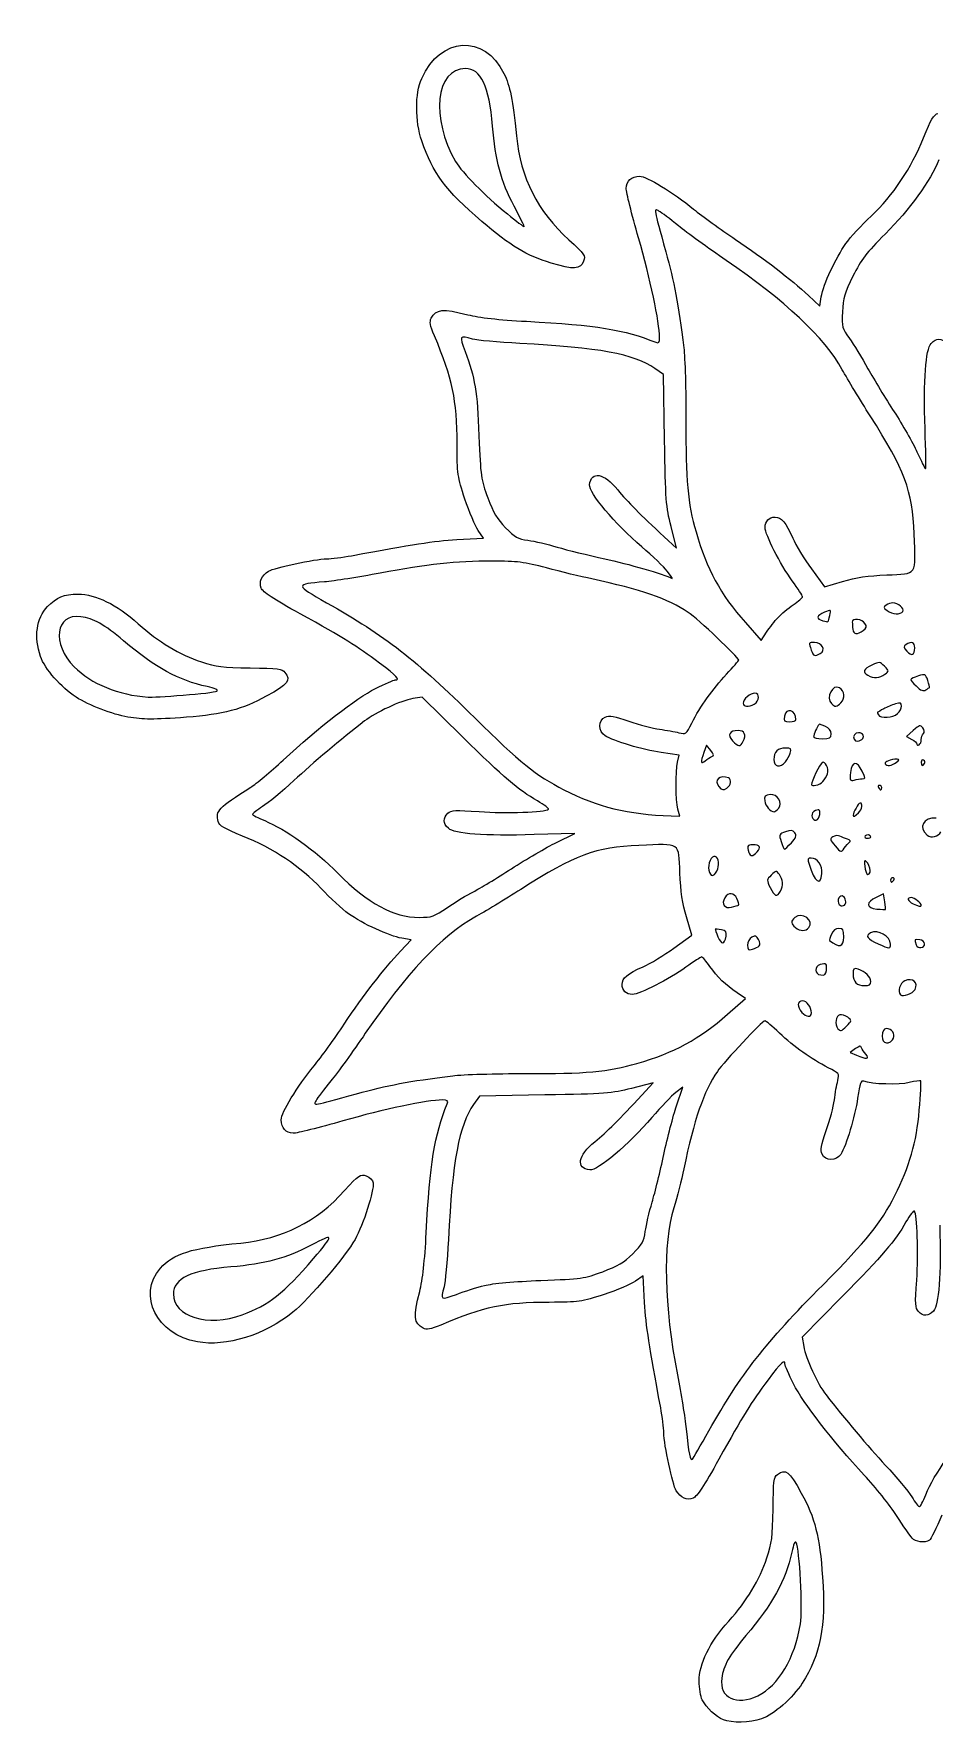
# Model space of a CAD drawing. Extents: x 30 to 465, y 389 to 823.
# Drawn here: x 30.5 to 248, y 388.9 to 797.1 of the extents above; entities that cross this region are included whole.
import ezdxf

# ---------------------------------------------------------------- set-up
doc = ezdxf.new("R2010")
doc.units = 0
doc.layers.add('Layer_1', color=7, linetype='CONTINUOUS')

msp = doc.modelspace()

# ---------------------------------------------------------------- linework, layer by layer
at = {"layer": 'Layer_1', "color": 7}
for points in [[(146.495181, 755.449992)], [(155.405649, 741.719611)], [(245.749235, 701.716707)], [(240.380604, 657.559108)], [(222.7316, 656.554856)], [(230.796914, 652.930488)], [(220.445044, 647.40425)], [(243.253466, 648.741791)], [(236.057783, 642.357535)], [(66.53439, 637.318442)], [(246.842797, 639.17443)], [(204.496394, 635.178482)], [(225.44196, 635.491722)], [(239.093299, 632.850803)], [(53.184316, 632.022988)], [(214.557981, 631.396492)], [(201.82666, 626.167557)], [(223.060355, 627.973038)], [(230.435155, 626.606154)], [(244.847685, 626.582534)], [(194.27919, 622.485346)], [(212.021481, 621.210453)], [(238.767872, 621.060725)], [(245.622056, 620.775201)], [(221.037316, 616.427827)], [(230.565558, 617.084871)], [(197.857705, 614.841758)], [(235.282493, 614.966481)], [(210.319861, 609.933926)], [(220.307471, 608.498534)], [(229.664866, 608.893342)], [(213.446117, 601.628534)], [(227.531534, 601.785327)], [(232.625517, 602.978713)], [(205.177314, 599.465798)], [(232.166088, 596.155649)], [(195.442329, 594.800303)], [(220.839279, 594.19928)], [(238.205185, 592.647298)], [(210.819509, 589.955315)], [(130.405238, 586.035889)], [(200.695109, 586.608744)], [(226.60543, 587.100875)], [(236.008933, 587.400107)], [(244.847655, 586.49827)], [(197.672985, 579.042505)], [(205.70629, 576.707958)], [(226.103809, 578.830851)], [(237.408098, 577.154297)], [(245.644757, 577.243938)], [(221.811883, 572.285615)], [(232.625517, 568.120642)], [(243.321447, 566.204431)], [(218.277774, 560.532637)], [(227.056107, 559.479776)], [(237.883584, 554.053603)], [(231.448716, 550.534015)], [(108.430778, 541.008891)], [(139.307346, 494.673816)], [(80.817933, 487.605101)], [(69.966189, 481.042557)], [(193.536512, 459.532165)], [(245.910834, 444.122568)], [(242.60525, 433.626483)], [(205.355015, 395.545404)], [(197.021846, 389.717464)]]:
    msp.add_lwpolyline(points, close=True, dxfattribs=at)
for points in [[(217.562014, 733.866385), (220.300347, 731.285396), (220.683872, 733.555459)], [(182.814387, 699.027016), (182.559939, 714.803394), (180.510569, 716.223604)], [(182.735411, 675.60933), (185.71941, 672.870199), (184.394115, 678.060738)], [(132.649029, 674.891163), (139.124418, 675.279668), (137.801745, 677.13956)], [(183.463643, 667.271386), (183.463643, 667.272034)], [(218.300038, 667.809897), (221.430813, 663.473119), (225.83252, 664.793532)], [(202.345046, 654.847), (206.137942, 650.542677), (207.479399, 652.548921)], [(210.22808, 656.069563), (210.22808, 656.070211)], [(133.952543, 627.325529), (124.288671, 636.85829), (121.99609, 636.477024)], [(242.896407, 628.783907), (241.243125, 627.3067), (242.514011, 626.626534)], [(193.963479, 623.971712), (192.936347, 625.240143), (192.322113, 623.478135)], [(185.970544, 621.152882), (186.344293, 622.822417), (181.98505, 623.451382)], [(184.443387, 608.131367), (186.478341, 608.058311), (186.037576, 609.785342)], [(156.728895, 601.735904), (161.152489, 603.91637), (151.321641, 603.616656)], [(236.008933, 587.400167), (235.705318, 589.271098), (233.917025, 588.435057)], [(185.096258, 576.196244), (189.433042, 579.32702), (188.112628, 583.728726)], [(217.690503, 581.154237), (217.690473, 581.154794)], [(119.039115, 575.458221), (121.620097, 578.196553), (119.350035, 578.580079)], [(198.058498, 560.241238), (202.362821, 564.034149), (200.356577, 565.375606)], [(228.929704, 551.899197), (227.630695, 550.989362), (229.198161, 550.320674)], [(177.29681, 540.631617), (180.035956, 543.615601), (174.845402, 542.290321)], [(153.878477, 540.710578), (138.102106, 540.45613), (136.681898, 538.40676)], [(185.720811, 538.108779), (187.21034, 542.562093), (185.510934, 541.265885)], [(178.014333, 490.545221), (177.625837, 497.020625), (175.765932, 495.697951)], [(225.579969, 491.848749), (216.047224, 482.184893), (216.42849, 479.892297)]]:
    msp.add_lwpolyline(points, dxfattribs=at)
for points in [[(124.161236, 786.341824), (128.649993, 796.480567), (139.319141, 797.123277), (144.012758, 787.537682)], [(134.726221, 788.733115), (127.545601, 788.733115), (126.272817, 776.653293), (132.359152, 766.267755)], [(141.262119, 774.829435), (140.461236, 784.477309), (138.460641, 788.733115), (134.726221, 788.733115)], [(124.184434, 771.243887), (122.546321, 776.022812), (122.536123, 782.671152), (124.161236, 786.341824)], [(144.012758, 787.537682), (145.493656, 784.513295), (146.148455, 781.242531), (147.035726, 772.437768)], [(245.385835, 772.010927), (247.164985, 776.437732), (247.877763, 777.647157), (248.851601, 777.891573)], [(146.495181, 755.449992), (143.331794, 761.458928), (141.946035, 766.590743), (141.262119, 774.829435)], [(147.035726, 772.437768), (148.058204, 762.291214), (152.134981, 754.217564), (159.699172, 747.358992)], [(232.74771, 753.075404), (237.983002, 758.000384), (242.436948, 764.673688), (245.385835, 772.010927)], [(138.682402, 751.796828), (129.875449, 759.365629), (126.877697, 763.386712), (124.184434, 771.243887)], [(132.359152, 766.267755), (134.005701, 763.458126), (139.319412, 758.070273), (144.843541, 753.609182)], [(249.098473, 766.679168), (247.039207, 761.605483), (241.953749, 754.566226), (236.176271, 748.792368)], [(176.539355, 747.815478), (174.894313, 753.51472), (173.554557, 758.887726), (173.562119, 759.75549)], [(173.562119, 759.75549), (173.577936, 761.568566), (174.822732, 762.694619), (176.811186, 762.694619)], [(176.811186, 762.694619), (178.505591, 762.694619), (184.876877, 758.811716), (189.847975, 754.749503)], [(148.921644, 750.472467), (149.028292, 750.472467), (147.936418, 752.712353), (146.495181, 755.449992)], [(181.477343, 754.263954), (180.166374, 754.96556), (180.113502, 755.282081), (183.112685, 744.474718)], [(155.405649, 741.719611), (149.537008, 743.500559), (145.517486, 745.922671), (138.682402, 751.796828)], [(144.843541, 753.609182), (146.979826, 751.883988), (148.814966, 750.472467), (148.921644, 750.472467)], [(186.200063, 750.694221), (184.193699, 752.341203), (182.068485, 753.947581), (181.477343, 754.263954)], [(189.847975, 754.749503), (191.893865, 753.077678), (196.437316, 749.79272), (199.944537, 747.44959)], [(226.607433, 746.421346), (227.677346, 747.910599), (230.440473, 750.90492), (232.74771, 753.075404)], [(159.699172, 747.358992), (163.578817, 743.841254), (163.755463, 743.58241), (163.25458, 742.149471)], [(181.611316, 723.792914), (181.611316, 727.375588), (179.356257, 738.056319), (176.539355, 747.815478)], [(197.707977, 742.365419), (193.384975, 745.299278), (188.206412, 749.047237), (186.200063, 750.694221)], [(199.944537, 747.44959), (206.962564, 742.760939), (213.351143, 737.835301), (217.562014, 733.866385)], [(236.176271, 748.792368), (231.524499, 744.143504), (230.318912, 742.571166), (228.337327, 738.568753)], [(183.112685, 744.474718), (185.163561, 737.08452), (186.12327, 731.957907), (187.461203, 721.245585)], [(220.683872, 733.555459), (221.189997, 736.551188), (224.176301, 743.037387), (226.607433, 746.421346)], [(163.25458, 742.149471), (162.56155, 740.166905), (160.833976, 740.072288), (155.405649, 741.719611)], [(225.75871, 715.944609), (221.563822, 723.592312), (211.751065, 732.834889), (197.707977, 742.365419)], [(228.337327, 738.568753), (226.346794, 734.548238), (225.966146, 733.255672), (225.799215, 729.949878)], [(126.463623, 728.392807), (127.644959, 730.639609), (129.220966, 730.789017), (135.318267, 729.232239)], [(127.229243, 724.141624), (126.1723, 726.638428), (126.011274, 727.532478), (126.463623, 728.392807)], [(135.318267, 729.232239), (138.038328, 728.537745), (142.810334, 728.003393), (149.488851, 727.645475)], [(149.488851, 727.645475), (166.337213, 726.742524), (173.162928, 725.632555), (180.681371, 722.573095)], [(225.799215, 729.949878), (225.610352, 726.209994), (225.673889, 725.963421), (227.456473, 723.520367)], [(132.704176, 697.987102), (132.677815, 708.743727), (131.631537, 713.742204), (127.229243, 724.141624)], [(136.446007, 723.356133), (133.270479, 724.290877), (133.199471, 724.174251), (134.630087, 720.37348)], [(147.867548, 722.312206), (142.606709, 722.585818), (137.467009, 723.055583), (136.446007, 723.356133)], [(180.681371, 722.573095), (181.444777, 722.26244), (181.611316, 722.480878), (181.611316, 723.792914)], [(227.456473, 723.520367), (228.475969, 722.123099), (230.502443, 718.82772), (231.959721, 716.197301)], [(247.240105, 722.30965), (248.435088, 723.6301), (249.731867, 723.664056), (250.871538, 722.404729)], [(134.630087, 720.37348), (137.045916, 713.955183), (137.583403, 710.699887), (137.995669, 699.989669)], [(180.510569, 716.223604), (175.445552, 719.733661), (166.939005, 721.320309), (147.867548, 722.312206)], [(187.461203, 721.245585), (187.771476, 718.761299), (188.002139, 710.87004), (187.97379, 703.709455)], [(245.749145, 701.716712), (245.348643, 713.544221), (245.874019, 720.800108), (247.240105, 722.30965)], [(232.4868, 704.803183), (230.078804, 708.574689), (227.051167, 713.588333), (225.75871, 715.944609)], [(231.959721, 716.197301), (233.417015, 713.566881), (236.261649, 708.87908), (238.281134, 705.779963)], [(187.97379, 703.709455), (187.916701, 689.283149), (188.425191, 683.681923), (190.420935, 676.754797)], [(243.109944, 676.27166), (242.671769, 686.832784), (240.86912, 691.674414), (232.4868, 704.803183)], [(238.281134, 705.779963), (240.300633, 702.68085), (242.783598, 698.324943), (243.798846, 696.100177)], [(137.995669, 699.989669), (138.376242, 690.102533), (138.473354, 689.415744), (140.113697, 685.011008)], [(184.394115, 678.060738), (183.1675, 682.864182), (183.049886, 684.425233), (182.814387, 699.027016)], [(245.861155, 692.036923), (245.980155, 692.026831), (245.929844, 696.382801), (245.749235, 701.716707)], [(134.600895, 684.702154), (132.811291, 690.13591), (132.72183, 690.762449), (132.704176, 697.987102)], [(243.798846, 696.100177), (244.814094, 693.875411), (245.742126, 692.046945), (245.861155, 692.036923)], [(164.704056, 688.112298), (165.117557, 691.57458), (168.169597, 691.045323), (171.514753, 686.931257)], [(177.33974, 673.143175), (170.839377, 678.702624), (164.480021, 686.236374), (164.704056, 688.112298)], [(171.514753, 686.931257), (173.885934, 684.015051), (176.986266, 680.886739), (182.735411, 675.60933)], [(137.801745, 677.13956), (137.07428, 678.162501), (135.633887, 681.56567), (134.600895, 684.702154)], [(140.113697, 685.011008), (141.460216, 681.395286), (142.395598, 679.822923), (144.428925, 677.757279)], [(144.428925, 677.757279), (146.679013, 675.471417), (147.398765, 675.068543), (149.829883, 674.734183)], [(207.118409, 677.825515), (207.118409, 679.361436), (208.051622, 680.328596), (209.53362, 680.328596)], [(213.683424, 664.90982), (210.759316, 668.928389), (207.118409, 676.091345), (207.118409, 677.825515)], [(209.53362, 680.328596), (211.048892, 680.328596), (212.105353, 679.074746), (213.779316, 675.289631)], [(107.215611, 671.016426), (122.204761, 673.829434), (126.916093, 674.5472), (132.649029, 674.891163)], [(149.829883, 674.734183), (151.372585, 674.522006), (154.551277, 673.77959), (156.893642, 673.084369)], [(190.420935, 676.754797), (193.034107, 667.684571), (196.267463, 661.744039), (202.345046, 654.847)], [(213.779316, 675.289631), (214.543791, 673.561004), (216.578113, 670.195117), (218.300038, 667.809897)], [(236.48451, 666.378814), (243.982045, 666.696558), (243.534878, 666.028849), (243.109944, 676.27166)], [(87.174036, 667.263327), (88.56362, 668.150884), (98.30103, 670.223301), (101.206716, 670.249932)], [(101.206716, 670.249932), (102.319588, 670.260477), (105.023592, 670.605048), (107.215611, 671.016426)], [(141.245474, 669.70044), (132.348036, 669.70044), (125.507017, 668.969888), (114.123796, 666.804124)], [(154.341265, 668.045336), (148.877148, 669.485458), (147.176085, 669.70044), (141.245474, 669.70044)], [(156.893642, 673.084369), (159.236007, 672.389139), (164.405774, 671.119489), (168.382004, 670.262932)], [(168.382004, 670.262932), (173.907791, 669.072544), (182.530189, 666.56855), (184.693889, 665.525857)], [(183.463643, 667.272034), (182.699048, 668.274463), (179.943302, 670.916466), (177.33974, 673.143175)], [(85.381781, 663.179883), (84.808805, 664.686899), (85.458754, 666.167777), (87.174036, 667.263327)], [(114.123796, 666.804124), (109.009086, 665.831008), (102.96297, 664.878232), (100.687968, 664.686854)], [(165.235683, 665.408635), (162.697662, 665.948502), (157.795162, 667.135019), (154.341265, 668.045336)], [(188.519487, 657.318186), (183.71892, 660.568714), (176.97887, 662.910673), (165.235683, 665.408635)], [(184.693889, 665.525857), (184.781858, 665.483529), (184.228224, 666.268972), (183.463643, 667.271386)], [(225.83252, 664.793532), (229.008877, 665.746368), (231.974167, 666.187676), (236.48451, 666.378814)], [(33.783667, 658.720936), (35.926369, 660.98559), (37.753842, 661.729021), (41.178019, 661.729021)], [(41.178019, 661.729021), (45.40683, 661.729021), (50.458064, 659.24003), (55.670023, 654.588108)], [(94.81416, 656.955433), (88.389986, 660.508597), (85.730028, 662.263917), (85.381781, 663.179883)], [(100.687968, 664.686854), (93.488293, 664.081176), (93.495629, 664.006266), (101.180235, 659.653908)], [(216.152169, 661.117483), (216.152169, 661.337226), (215.04124, 663.043787), (213.683424, 664.90982)], [(32.079186, 646.65999), (30.457838, 651.418394), (31.08706, 655.870864), (33.783667, 658.720936)], [(101.180235, 659.653908), (115.518668, 651.533011), (122.590094, 646.031491), (136.973899, 631.806709)], [(200.741639, 645.809308), (200.741639, 646.428649), (190.860812, 655.73284), (188.519487, 657.318186)], [(210.22808, 656.070211), (211.002045, 656.903133), (212.651591, 658.289615), (213.893737, 659.151278)], [(213.893737, 659.151278), (215.135882, 660.012941), (216.152169, 660.897741), (216.152169, 661.117483)], [(221.426038, 657.346068), (219.474775, 656.54987), (219.320528, 655.742857), (221.036246, 655.306625)], [(222.7316, 656.554856), (223.081956, 658.014982), (223.075268, 658.019019), (221.426038, 657.346068)], [(236.345295, 659.054451), (235.655369, 658.592808), (235.686881, 658.415288), (236.57971, 657.734097)], [(237.97077, 659.595945), (237.515167, 659.591426), (236.783696, 659.347793), (236.345295, 659.054451)], [(236.57971, 657.734097), (237.808645, 656.796471), (239.851161, 656.702446), (240.380604, 657.559108)], [(240.380604, 657.559108), (240.81197, 658.257078), (239.213488, 659.608161), (237.97077, 659.595945)], [(41.789572, 656.278476), (35.652655, 657.101622), (34.700281, 649.701485), (40.231309, 644.170457)], [(52.165438, 650.441452), (47.47036, 654.423889), (44.920031, 655.858603), (41.789572, 656.278476)], [(55.670023, 654.588108), (60.656229, 650.137672), (65.604325, 647.146729), (70.932798, 645.362351)], [(113.980063, 645.067142), (108.268773, 649.331879), (105.561832, 651.010949), (94.81416, 656.955433)], [(207.479399, 652.548921), (208.217212, 653.652349), (209.454116, 655.236641), (210.22808, 656.069563)], [(221.036246, 655.306625), (222.508137, 654.932379), (222.306711, 654.784081), (222.7316, 656.554856)], [(231.239096, 654.657535), (230.575771, 655.739302), (228.079715, 655.980058), (228.161765, 654.954356)], [(228.161765, 654.954356), (228.190987, 654.589012), (228.250789, 653.811854), (228.294623, 653.227309)], [(228.294623, 653.227309), (228.388467, 651.97593), (229.356762, 651.861073), (230.796914, 652.930488)], [(230.796899, 652.930488), (231.622817, 653.543788), (231.710952, 653.888029), (231.239096, 654.657535)], [(72.310874, 639.370598), (65.402101, 640.882662), (59.814871, 643.953094), (52.165438, 650.441452)], [(219.056168, 650.038917), (217.563355, 650.038917), (217.567241, 650.047955), (218.264609, 648.213628)], [(220.445044, 647.40425), (221.86706, 648.165275), (220.879363, 650.038917), (219.056168, 650.038917)], [(241.14901, 649.531828), (240.484239, 649.111353), (240.513447, 648.885856), (241.352876, 647.958306)], [(243.253466, 648.741791), (243.253466, 650.088038), (242.484653, 650.376665), (241.14901, 649.531828)], [(40.678341, 636.825542), (37.080395, 639.134331), (33.087459, 643.70086), (32.079186, 646.65999)], [(70.932798, 645.362351), (74.544512, 644.152863), (76.032942, 643.966772), (82.728992, 643.887479)], [(117.777658, 641.004509), (119.050472, 641.004509), (118.194835, 641.919872), (113.980063, 645.067142)], [(197.772703, 642.355863), (199.40562, 644.082638), (200.741639, 645.636683), (200.741639, 645.809308)], [(218.264609, 648.213628), (218.847481, 646.680581), (218.992375, 646.62679), (220.445044, 647.40425)], [(235.938256, 644.305303), (234.813529, 645.430016), (234.719775, 645.438285), (232.904458, 644.572615)], [(241.352876, 647.958306), (242.523818, 646.664418), (243.253466, 646.965216), (243.253466, 648.741791)], [(40.231309, 644.170457), (44.384066, 640.0177), (50.840821, 637.361357), (58.061313, 636.835108)], [(82.728992, 643.887479), (89.460049, 643.807794), (90.477873, 643.679229), (91.098509, 642.830461)], [(91.098509, 642.830461), (92.596473, 640.781874), (92.02535, 640.04849), (86.59142, 637.042785)], [(112.980647, 638.902493), (115.290475, 640.058597), (117.449129, 641.004509), (117.777658, 641.004509)], [(189.401334, 630.549591), (191.473555, 634.6469), (194.443018, 638.834769), (197.772703, 642.355863)], [(232.904458, 644.572615), (230.824088, 643.58055), (230.571086, 642.920177), (231.961198, 642.110513)], [(231.961198, 642.110513), (233.275481, 641.345014), (234.843776, 641.439581), (236.057783, 642.357535)], [(236.057859, 642.357535), (237.086603, 643.135401), (237.085187, 643.158433), (235.938256, 644.305303)], [(244.145647, 641.948251), (241.833198, 641.168683), (241.84317, 641.210785), (243.573861, 639.537816)], [(246.40649, 640.878173), (245.86233, 642.439178), (245.753995, 642.490453), (244.145647, 641.948251)], [(53.184316, 632.022973), (49.497677, 632.638487), (43.783916, 634.83269), (40.678341, 636.825542)], [(58.061313, 636.835108), (58.645843, 636.792479), (62.458727, 637.010007), (66.53439, 637.318442)], [(66.53439, 637.318442), (70.610053, 637.626877), (74.27238, 638.062612), (74.672881, 638.286753)], [(86.59142, 637.042785), (80.887751, 633.887863), (76.173693, 632.647525), (67.360775, 631.982919)], [(74.672881, 638.286753), (75.136378, 638.546142), (74.277772, 638.940121), (72.310874, 639.370598)], [(90.691409, 621.61341), (99.281301, 629.544315), (108.372363, 636.595978), (112.980647, 638.902493)], [(204.636151, 637.816764), (203.535194, 637.816764), (201.804457, 636.304866), (201.804457, 635.343123)], [(204.496364, 635.178482), (205.76951, 635.859853), (205.873175, 637.816764), (204.636151, 637.816764)], [(225.067382, 639.07926), (223.405921, 640.120673), (221.711426, 636.72126), (223.166626, 635.266059)], [(225.44196, 635.491722), (226.493149, 636.542911), (226.309618, 638.300626), (225.067382, 639.07926)], [(243.573861, 639.537816), (244.729303, 638.420906), (245.31222, 638.181943), (245.910457, 638.579944)], [(245.910457, 638.579944), (246.348858, 638.871598), (246.768415, 639.139122), (246.842797, 639.17443)], [(246.842797, 639.17443), (246.917209, 639.209828), (246.720785, 639.976427), (246.40649, 640.878173)], [(121.99609, 636.477024), (119.213999, 636.014341), (112.973145, 633.122047), (110.340074, 631.075073)], [(201.804457, 635.343123), (201.804457, 634.491522), (203.068353, 634.414218), (204.496394, 635.178482)], [(214.557981, 631.396492), (214.557981, 633.711005), (212.189255, 634.425395), (211.770934, 632.237051)], [(223.166626, 635.266059), (224.011479, 634.421207), (224.411077, 634.460839), (225.44196, 635.491722)], [(234.299345, 633.202349), (234.197066, 633.148724), (234.270875, 632.849809), (234.463549, 632.538105)], [(235.777562, 634.02887), (235.066863, 633.627901), (234.40167, 633.255975), (234.299345, 633.202349)], [(234.463549, 632.538105), (235.003492, 631.664467), (238.006516, 631.867294), (239.093299, 632.850803)], [(238.567396, 635.187414), (237.743662, 634.951177), (236.488231, 634.429823), (235.777562, 634.02887)], [(240.065074, 634.673607), (240.065074, 635.455585), (239.808908, 635.543479), (238.567396, 635.187414)], [(239.093299, 632.850803), (239.627773, 633.334514), (240.065074, 634.154768), (240.065074, 634.673607)], [(67.360775, 631.982919), (59.213471, 631.36852), (57.067787, 631.374575), (53.184316, 632.022988)], [(110.340074, 631.075073), (104.63264, 626.638073), (97.861093, 620.924026), (93.283448, 616.68211)], [(136.973899, 631.806709), (147.8976, 621.003786), (151.688055, 617.949908), (158.49134, 614.47066)], [(168.459188, 627.521653), (166.785526, 628.577466), (166.812835, 631.257232), (168.505131, 632.028275)], [(168.505131, 632.028275), (169.501294, 632.482161), (170.630495, 632.282693), (174.217672, 631.019233)], [(174.217672, 631.019233), (176.676686, 630.153126), (180.003826, 629.277304), (181.611316, 629.072956)], [(181.611316, 629.072956), (183.21879, 628.868623), (185.316197, 628.498489), (186.272231, 628.250473)], [(186.272231, 628.250473), (187.971712, 627.809556), (188.041469, 627.860802), (189.401334, 630.549591)], [(200.5989, 628.782958), (198.500755, 628.782958), (197.914509, 627.704068), (199.243795, 626.289117)], [(201.82666, 626.167497), (202.626789, 627.662539), (202.100826, 628.782958), (200.5989, 628.782958)], [(211.770934, 632.237051), (211.547907, 631.070343), (211.702095, 630.908548), (213.037481, 630.908548)], [(213.037481, 630.908548), (213.873748, 630.908548), (214.557981, 631.128125), (214.557981, 631.396492)], [(220.140977, 630.264203), (219.728455, 629.760322), (218.80916, 627.7116), (218.80916, 627.296171)], [(221.663179, 629.780356), (220.894742, 630.130486), (220.209741, 630.348211), (220.140977, 630.264203)], [(223.060355, 627.973038), (223.060355, 628.721485), (222.556384, 629.373378), (221.663179, 629.780356)], [(245.194305, 629.389179), (244.611779, 630.177122), (244.39044, 630.118827), (242.896407, 628.783907)], [(245.343281, 628.012428), (245.650496, 628.325352), (245.593858, 628.84874), (245.194305, 629.389179)], [(152.144426, 611.762951), (147.400633, 614.477076), (144.215178, 617.202123), (133.952543, 627.325529)], [(181.98505, 623.451382), (177.510136, 624.097038), (170.583874, 626.181325), (168.459188, 627.521653)], [(199.243795, 626.289117), (200.662226, 624.779253), (201.073332, 624.759897), (201.82666, 626.167557)], [(218.80916, 627.296171), (218.80916, 627.024535), (219.765677, 626.802292), (220.93475, 626.802292)], [(220.93475, 626.802292), (222.771412, 626.802292), (223.060355, 626.961435), (223.060355, 627.973038)], [(229.702825, 628.251557), (228.790881, 628.251557), (228.201321, 627.367224), (228.640023, 626.657369)], [(228.640023, 626.657369), (229.039892, 626.010372), (229.474994, 625.997945), (230.435155, 626.606154)], [(230.435155, 626.606108), (231.280776, 627.141697), (230.786822, 628.251557), (229.702825, 628.251557)], [(242.514011, 626.626534), (243.212991, 626.252453), (243.784898, 625.73354), (243.784898, 625.473412)], [(243.784898, 625.473412), (243.784898, 625.213285), (244.024027, 625.148242), (244.316299, 625.328956)], [(244.316299, 625.328956), (244.608556, 625.509579), (244.847685, 626.073698), (244.847685, 626.582534)], [(244.847655, 626.582459), (244.847655, 627.091296), (245.070696, 627.734782), (245.343281, 628.012428)], [(82.892308, 615.073129), (84.140976, 615.862714), (87.650562, 618.805832), (90.691409, 621.61341)], [(186.037576, 609.785342), (185.499637, 611.893097), (185.458529, 618.865738), (185.970544, 621.152882)], [(192.322113, 623.478135), (191.470768, 621.035961), (191.552637, 620.511956), (192.637823, 621.45731)], [(192.637823, 621.45731), (193.149296, 621.902881), (193.887907, 622.365488), (194.27919, 622.485346)], [(194.27919, 622.485346), (194.824464, 622.652368), (194.750745, 622.99947), (193.963479, 623.971712)], [(212.043081, 624.531688), (210.120318, 624.531688), (209.243999, 623.666591), (209.243999, 621.768426)], [(209.243999, 621.768426), (209.243999, 620.015772), (210.713238, 619.720623), (212.021481, 621.210453)], [(212.021481, 621.210453), (212.470606, 621.721926), (213.002038, 622.678442), (213.202439, 623.336043)], [(213.202439, 623.336043), (213.521403, 624.382698), (213.376932, 624.531688), (212.043081, 624.531688)], [(220.864119, 621.033897), (220.399086, 620.74649), (218.277774, 616.387654), (218.277774, 615.719523)], [(222.180571, 618.326218), (222.599691, 619.504179), (221.626786, 621.505256), (220.864119, 621.033897)], [(230.565558, 618.934713), (229.348854, 621.533304), (228.010665, 621.400235), (227.748836, 618.654627)], [(239.002287, 621.850551), (237.514942, 621.868627), (235.824514, 621.224658), (236.116937, 620.751506)], [(236.116937, 620.751506), (236.547263, 620.055208), (237.600968, 620.178124), (238.767872, 621.060725)], [(238.767872, 621.060725), (239.55083, 621.652921), (239.607317, 621.843245), (239.002287, 621.850551)], [(245.387732, 621.603664), (245.090685, 621.78724), (244.847655, 621.564651), (244.847655, 621.108987)], [(244.847655, 621.108987), (244.847655, 620.175563), (245.166529, 620.038126), (245.622056, 620.775201)], [(245.622056, 620.775201), (245.790222, 621.047273), (245.684719, 621.420089), (245.387732, 621.603664)], [(93.283448, 616.68211), (90.443167, 614.050139), (87.036011, 611.212314), (85.711967, 610.375836)], [(198.27333, 617.313772), (196.13801, 618.133183), (194.660591, 616.796726), (195.964677, 615.225404)], [(197.857705, 614.841758), (198.87937, 615.541325), (199.122581, 616.987894), (198.27333, 617.313772)], [(218.277774, 615.719523), (218.277774, 615.091672), (220.345612, 615.622516), (221.037316, 616.427827)], [(221.037316, 616.427827), (221.476605, 616.9393), (221.99106, 617.793567), (222.180571, 618.326218)], [(227.748836, 618.654627), (227.562549, 616.70121), (227.645201, 616.524744), (228.622956, 616.787477)], [(228.622956, 616.787477), (229.216885, 616.947057), (230.09105, 617.080879), (230.565558, 617.084871)], [(230.565558, 617.084871), (231.36162, 617.090896), (231.36162, 617.2346), (230.565558, 618.934713)], [(75.013928, 606.747808), (74.347033, 609.404905), (74.970697, 610.063907), (82.892308, 615.073129)], [(158.49134, 614.47066), (166.655078, 610.295685), (173.976705, 608.507241), (184.443387, 608.131367)], [(195.964677, 615.225404), (196.698272, 614.341462), (197.029151, 614.2744), (197.857705, 614.841758)], [(208.309565, 613.274291), (207.098013, 613.134806), (206.881584, 612.882888), (207.024143, 611.778074)], [(210.319861, 609.933926), (211.451804, 611.297843), (210.135818, 613.484529), (208.309565, 613.274291)], [(234.719745, 615.497883), (234.410226, 615.497883), (234.304768, 615.258754), (234.485406, 614.966481)], [(234.485406, 614.966481), (234.66603, 614.674209), (234.919273, 614.43508), (235.048169, 614.43508)], [(235.282493, 614.966481), (235.282493, 615.258754), (235.02925, 615.497883), (234.719745, 615.497883)], [(235.048169, 614.43508), (235.177111, 614.43508), (235.282493, 614.674209), (235.282493, 614.966481)], [(83.303685, 608.518101), (83.303158, 608.332853), (84.61836, 607.64731), (86.226362, 606.994665)], [(85.711967, 610.375836), (84.387938, 609.539344), (83.304212, 608.703364), (83.303685, 608.518101)], [(130.595849, 605.136297), (129.275404, 606.331294), (129.241437, 607.628074), (130.5008, 608.767729)], [(130.5008, 608.767729), (131.350547, 609.536768), (132.264766, 609.586176), (138.073214, 609.177013)], [(138.073214, 609.177013), (144.501726, 608.724181), (154.077026, 609.040238), (154.763563, 609.727846)], [(154.763563, 609.727846), (154.951086, 609.915684), (153.772477, 610.831469), (152.144426, 611.762951)], [(207.024143, 611.778074), (207.181539, 610.558433), (208.402144, 609.121083), (209.280497, 609.121083)], [(209.280497, 609.121083), (209.481124, 609.121083), (209.948838, 609.486864), (210.319861, 609.933926)], [(218.864578, 609.166649), (217.974566, 608.603088), (218.510185, 606.808528), (219.473691, 607.125835)], [(220.307471, 608.498534), (220.488502, 609.728855), (220.063372, 609.925701), (218.864578, 609.166649)], [(219.473691, 607.125835), (219.838884, 607.24604), (220.214079, 607.863814), (220.307471, 608.498534)], [(230.053814, 611.246688), (229.667532, 611.246688), (228.374322, 608.976958), (228.374322, 608.298991)], [(228.374322, 608.298991), (228.374322, 607.847877), (228.8286, 608.05709), (229.664866, 608.893342)], [(229.664866, 608.893342), (230.554411, 609.782887), (230.796342, 611.246688), (230.053814, 611.246688)], [(80.894575, 603.282026), (76.467773, 605.061191), (75.258345, 605.773969), (75.013928, 606.747808)], [(86.226362, 606.994665), (91.241323, 604.959243), (98.437277, 599.788498), (103.898864, 594.295865)], [(151.321641, 603.616656), (139.288592, 603.249821), (132.09779, 603.777065), (130.595849, 605.136297)], [(212.035625, 604.305363), (210.490603, 603.766761), (210.448185, 603.670116), (210.986696, 601.915473)], [(214.26601, 604.018438), (213.761753, 604.708049), (213.344666, 604.761704), (212.035625, 604.305363)], [(248.451717, 607.589919), (245.346791, 607.876829), (243.996672, 605.318095), (246.275108, 603.464834)], [(246.275108, 603.464834), (247.213775, 602.701338), (248.989099, 603.134421), (249.584278, 604.272103)], [(99.830101, 590.643917), (94.905112, 595.879208), (88.231807, 600.333155), (80.894575, 603.282026)], [(145.835245, 595.373113), (149.393772, 597.673392), (154.29591, 600.536644), (156.728895, 601.735904)], [(176.634479, 601.006135), (166.072718, 600.567975), (161.231089, 598.765327), (148.102309, 590.383006)], [(186.527327, 594.380717), (186.209598, 601.878252), (186.877291, 601.431084), (176.634479, 601.006135)], [(204.10716, 601.149673), (202.825941, 601.149673), (202.636611, 600.774794), (203.189778, 599.333241)], [(205.177314, 599.465753), (206.201946, 600.597951), (205.851303, 601.149673), (204.10716, 601.149673)], [(210.986696, 601.915473), (211.295372, 600.909745), (211.650985, 600.08687), (211.776944, 600.08687)], [(211.776944, 600.08687), (211.902873, 600.08687), (212.654047, 600.780623), (213.446117, 601.628534)], [(213.446117, 601.628534), (214.614332, 602.879114), (214.769137, 603.330349), (214.26601, 604.018438)], [(223.500097, 603.0947), (222.689513, 602.588484), (222.739041, 602.381259), (224.028681, 600.883114)], [(225.188747, 603.236897), (224.751898, 603.465888), (223.992002, 603.401899), (223.500097, 603.0947)], [(224.028681, 600.883114), (225.434699, 599.249761), (225.460759, 599.243088), (226.217943, 600.322731)], [(227.030937, 602.487922), (226.454587, 602.670865), (225.625611, 603.007905), (225.188747, 603.236897)], [(226.217943, 600.322731), (226.639398, 600.923679), (227.23051, 601.581853), (227.531534, 601.785327)], [(227.531534, 601.785327), (227.851808, 602.001831), (227.644207, 602.293275), (227.030937, 602.487922)], [(231.302376, 603.284436), (231.118801, 602.987404), (231.34139, 602.744374), (231.797053, 602.744374)], [(232.625517, 602.978713), (232.625517, 603.539593), (231.605705, 603.775227), (231.302376, 603.284436)], [(231.797053, 602.744374), (232.252702, 602.744374), (232.625517, 602.849816), (232.625517, 602.978713)], [(195.065085, 598.3505), (194.149887, 598.651689), (193.158996, 596.478093), (193.532701, 594.989106)], [(195.442329, 594.800303), (196.143658, 596.110746), (195.936117, 598.063846), (195.065085, 598.3505)], [(203.189778, 599.333241), (203.60941, 598.23971), (204.097203, 598.272231), (205.177314, 599.465798)], [(218.232509, 597.961281), (217.448949, 597.961281), (217.365122, 597.713746), (217.737606, 596.499935)], [(217.737606, 596.499935), (219.078431, 592.130689), (220.530784, 591.053411), (220.839279, 594.19928)], [(220.839279, 594.19928), (221.029242, 596.136308), (219.764667, 597.961281), (218.232509, 597.961281)], [(231.226548, 597.270857), (231.063549, 597.107857), (231.096703, 596.216369), (231.300207, 595.289769)], [(232.166073, 596.155649), (231.812343, 596.932009), (231.389547, 597.433856), (231.226548, 597.270857)], [(232.239747, 594.174561), (232.644813, 594.579642), (232.623559, 595.151624), (232.166088, 596.155649)], [(103.898864, 594.295865), (111.189265, 586.964026), (117.293314, 583.649961), (123.550964, 583.626161)], [(136.654287, 589.824506), (138.145277, 590.575951), (142.276719, 593.072835), (145.835245, 595.373113)], [(188.112628, 583.728726), (187.159788, 586.905083), (186.71848, 589.870374), (186.527327, 594.380717)], [(193.532701, 594.989106), (193.925896, 593.422513), (194.665803, 593.349366), (195.442329, 594.800303)], [(208.600858, 593.834463), (207.476131, 592.709736), (207.467876, 592.615982), (208.333546, 590.800665)], [(210.548611, 593.954065), (209.77076, 594.98281), (209.747714, 594.981394), (208.600858, 593.834463)], [(210.819509, 589.955376), (211.574539, 591.366184), (211.482939, 592.718397), (210.548611, 593.954065)], [(231.300207, 595.289769), (231.563407, 594.091472), (231.834666, 593.769495), (232.239747, 594.174561)], [(237.970846, 593.1787), (237.661341, 593.1787), (237.408098, 592.939571), (237.408098, 592.647298)], [(237.408098, 592.647298), (237.408098, 592.355041), (237.513541, 592.115912), (237.642422, 592.115912)], [(237.642422, 592.115912), (237.771363, 592.115912), (238.024561, 592.355041), (238.205185, 592.647298)], [(238.205185, 592.647298), (238.385823, 592.939571), (238.28035, 593.1787), (237.970846, 593.1787)], [(106.484154, 584.50364), (104.994896, 585.573552), (102.000579, 588.336679), (99.830101, 590.643917)], [(130.405208, 586.035889), (132.351214, 587.368173), (135.163296, 589.073046), (136.654287, 589.824506)], [(148.102309, 590.383006), (144.330803, 587.975011), (139.317167, 584.947358), (136.960884, 583.654902)], [(197.392793, 588.335504), (196.466735, 586.864804), (197.319887, 585.662621), (199.002919, 586.066527)], [(200.290721, 588.166013), (199.60947, 589.661175), (198.276614, 589.739128), (197.392793, 588.335504)], [(200.695109, 586.608744), (200.815615, 586.71253), (200.633651, 587.413302), (200.290721, 588.166013)], [(208.333546, 590.800665), (209.341593, 588.686764), (210.017572, 588.456899), (210.819509, 589.955315)], [(226.262229, 588.391675), (225.59312, 589.451088), (224.373629, 588.300392), (224.849959, 587.05915)], [(226.60543, 587.100845), (226.692044, 587.374846), (226.537495, 587.955715), (226.262229, 588.391675)], [(233.917025, 588.435057), (231.426573, 587.270759), (231.512765, 585.851394), (234.086848, 585.638355)], [(242.41842, 588.396119), (241.265811, 588.396119), (241.510739, 587.567369), (242.854923, 586.919092)], [(244.847655, 586.49827), (244.847655, 587.039839), (243.111631, 588.396119), (242.41842, 588.396119)], [(119.350035, 578.580079), (116.354317, 579.086204), (109.868113, 582.072507), (106.484154, 584.50364)], [(123.550964, 583.626161), (126.625026, 583.61411), (127.125262, 583.79032), (130.405238, 586.035889)], [(199.002919, 586.066527), (199.81308, 586.260964), (200.574573, 586.504958), (200.695109, 586.608744)], [(217.690473, 581.154794), (219.090843, 582.842134), (216.024493, 585.051039), (214.285381, 583.607708)], [(224.849959, 587.05915), (225.192166, 586.167361), (226.318912, 586.194113), (226.60543, 587.100875)], [(234.086848, 585.638355), (235.182865, 585.547674), (236.132015, 585.48599), (236.196064, 585.501279)], [(236.196064, 585.501279), (236.260083, 585.516644), (236.175879, 586.371106), (236.008933, 587.400107)], [(242.854923, 586.919092), (244.160816, 586.289283), (244.847655, 586.144239), (244.847655, 586.49827)], [(136.960884, 583.654902), (129.313183, 579.460028), (120.070616, 569.647257), (110.540084, 555.604183)], [(195.074017, 580.776677), (195.025664, 580.729378), (195.320105, 579.896712), (195.728365, 578.926217)], [(196.540786, 580.59765), (195.782427, 580.743311), (195.122385, 580.82393), (195.074017, 580.776677)], [(197.672985, 579.04252), (197.874516, 580.096767), (197.666959, 580.381146), (196.540786, 580.59765)], [(214.285381, 583.607708), (213.246379, 582.745413), (213.287396, 582.028447), (214.425168, 581.164781)], [(214.425168, 581.164781), (215.635816, 580.245757), (216.932792, 580.241796), (217.690503, 581.154237)], [(224.933078, 580.956441), (224.184631, 580.956441), (223.532724, 580.452485), (223.125745, 579.55928)], [(226.103809, 578.830851), (226.103809, 580.667498), (225.944666, 580.956441), (224.933078, 580.956441)], [(232.572133, 579.865094), (231.216862, 579.139769), (231.713919, 578.427473), (234.413329, 577.226601)], [(237.408098, 577.154312), (237.408098, 579.060506), (234.311787, 580.796138), (232.572133, 579.865094)], [(177.616513, 571.675508), (179.345141, 572.439998), (182.711023, 574.474319), (185.096258, 576.196244)], [(195.728365, 578.926217), (196.541584, 576.99312), (197.289761, 577.037858), (197.672985, 579.042505)], [(203.907708, 578.818921), (203.295206, 578.49113), (202.867229, 577.708594), (202.867229, 576.916463)], [(202.867229, 576.916463), (202.867229, 575.768252), (203.042625, 575.623856), (204.062874, 575.932095)], [(205.551138, 578.249169), (205.060709, 579.165542), (204.754036, 579.271858), (203.907708, 578.818921)], [(204.062874, 575.932095), (204.720475, 576.13078), (205.460021, 576.479915), (205.70629, 576.707958)], [(205.70629, 576.707958), (205.952574, 576.936), (205.882755, 577.629542), (205.551138, 578.249169)], [(223.125745, 579.55928), (222.77563, 578.790843), (222.55789, 578.108719), (222.641898, 578.04345)], [(222.641898, 578.04345), (225.022629, 576.19403), (226.103809, 576.439938), (226.103809, 578.830851)], [(234.413329, 577.226601), (237.220696, 575.977722), (237.408098, 575.973203), (237.408098, 577.154297)], [(244.449111, 578.203558), (243.152889, 578.387661), (243.085481, 578.292732), (243.586033, 576.98833)], [(243.586033, 576.98833), (243.990315, 575.934777), (245.644757, 576.140194), (245.644757, 577.243938)], [(245.644757, 577.243938), (245.644757, 577.678332), (245.106713, 578.110165), (244.449111, 578.203558)], [(105.455907, 557.840744), (110.144554, 564.858771), (115.07019, 571.247335), (119.039115, 575.458221)], [(172.577555, 567.429826), (172.577555, 568.945099), (173.831405, 570.001544), (177.616513, 571.675508)], [(187.996325, 571.579615), (183.977752, 568.655523), (176.814801, 565.014615), (175.08063, 565.014615)], [(191.788663, 574.048376), (191.56892, 574.048376), (189.86236, 572.937431), (187.996325, 571.579615)], [(193.754883, 571.789943), (192.893205, 573.032074), (192.008421, 574.048376), (191.788663, 574.048376)], [(200.356577, 565.375606), (197.536843, 567.261028), (195.572731, 569.169375), (193.754883, 571.789943)], [(220.443402, 572.20123), (218.93658, 571.722972), (219.003552, 569.918998), (220.536192, 569.701334)], [(221.811883, 572.285584), (221.66577, 572.431698), (221.049969, 572.393739), (220.443402, 572.20123)], [(221.904673, 570.77575), (221.999722, 571.460073), (221.957997, 572.139516), (221.811883, 572.285615)], [(175.08063, 565.014615), (173.544706, 565.014615), (172.577555, 565.947829), (172.577555, 567.429826)], [(220.536192, 569.701334), (221.448286, 569.57179), (221.772824, 569.82666), (221.904673, 570.77575)], [(229.569967, 571.098646), (228.523313, 571.417595), (228.374322, 571.273138), (228.374322, 569.939288)], [(228.374322, 569.939288), (228.374322, 568.01651), (229.23942, 567.140205), (231.1376, 567.140205)], [(232.625517, 568.120642), (232.625517, 569.262722), (231.274871, 570.579099), (229.569967, 571.098646)], [(231.1376, 567.140205), (232.22958, 567.140205), (232.625517, 567.401101), (232.625517, 568.120642)], [(240.881803, 568.308631), (239.640607, 567.743097), (239.003612, 565.72182), (239.811876, 564.913556)], [(243.321447, 566.204431), (244.196968, 567.84036), (242.69578, 569.135136), (240.881803, 568.308631)], [(216.133476, 563.420427), (214.845583, 563.420427), (214.760913, 562.007163), (215.968835, 560.672424)], [(218.277774, 560.532667), (218.277774, 561.987008), (217.21339, 563.420427), (216.133476, 563.420427)], [(239.811876, 564.913556), (240.40359, 564.321842), (242.782122, 565.1967), (243.321447, 566.204431)], [(176.150708, 548.317127), (185.220922, 550.930299), (191.16146, 554.163655), (198.058498, 560.241238)], [(215.968835, 560.672424), (217.046565, 559.481538), (218.277774, 559.40702), (218.277774, 560.532637)], [(225.196218, 560.109118), (224.157893, 559.911519), (223.844713, 557.753739), (224.704072, 556.718261)], [(227.056107, 559.479776), (226.477227, 559.910419), (225.640268, 560.193608), (225.196218, 560.109118)], [(226.73761, 557.308379), (228.088542, 558.676453), (228.093197, 558.708282), (227.056107, 559.479776)], [(98.156001, 547.744181), (99.827826, 549.790071), (103.112774, 554.333523), (105.455907, 557.840744)], [(110.540084, 555.604183), (107.606216, 551.281182), (103.858254, 546.102618), (102.211284, 544.096269)], [(207.096657, 558.637876), (206.477302, 558.637876), (197.173126, 548.757049), (195.587779, 546.415723)], [(210.550088, 555.668925), (208.823312, 557.301856), (207.269267, 558.637876), (207.096657, 558.637876)], [(222.356359, 547.297556), (218.259051, 549.369776), (214.071197, 552.339239), (210.550088, 555.668925)], [(224.704072, 556.718261), (225.281732, 556.022233), (225.542221, 556.097821), (226.73761, 557.308379)], [(235.495954, 555.69619), (234.955982, 553.544736), (236.550743, 552.44762), (237.883584, 554.053603)], [(236.837713, 556.676415), (236.084701, 556.873337), (235.725548, 556.61089), (235.495954, 555.69619)], [(237.883584, 554.053603), (238.671724, 555.00325), (238.140368, 556.33576), (236.837713, 556.676415)], [(230.433649, 552.136503), (230.279627, 552.64189), (229.905818, 552.582903), (228.929704, 551.899197)], [(231.448716, 550.534015), (231.00316, 551.045487), (230.546367, 551.76661), (230.433649, 552.136503)], [(90.210877, 534.707393), (90.210877, 536.401797), (94.093775, 542.773083), (98.156001, 547.744181)], [(149.196036, 545.869997), (163.622349, 545.812907), (169.223573, 546.321397), (176.150708, 548.317127)], [(224.655493, 544.168452), (225.096394, 545.867948), (225.045149, 545.937691), (222.356359, 547.297556)], [(229.198161, 550.320674), (231.58674, 549.301721), (232.450874, 549.383635), (231.448716, 550.534015)], [(102.211284, 544.096269), (100.564298, 542.089905), (98.957924, 539.964677), (98.64155, 539.37355)], [(108.430778, 541.008891), (115.820972, 543.059767), (120.947598, 544.019477), (131.659916, 545.357409)], [(131.659916, 545.357409), (134.144192, 545.667682), (142.035451, 545.898346), (149.196036, 545.869997)], [(195.587779, 546.415723), (192.298343, 541.557675), (189.937013, 534.717199), (187.465617, 522.886796)], [(223.832994, 539.507537), (224.037342, 541.115012), (224.407461, 543.212418), (224.655493, 544.168452)], [(230.964222, 544.012804), (230.235296, 544.300045), (230.000294, 543.662192), (229.462823, 539.937683)], [(241.948025, 543.709068), (239.530976, 543.100453), (232.807737, 543.286364), (230.964222, 544.012804)], [(244.68925, 544.094236), (244.555187, 544.228299), (243.321658, 544.054921), (241.948025, 543.709068)], [(244.354047, 537.029287), (244.672454, 540.780969), (244.823298, 543.960203), (244.68925, 544.094236)], [(98.64155, 539.37355), (97.939934, 538.06258), (97.62341, 538.009708), (108.430778, 541.008891)], [(129.112586, 539.507522), (125.529913, 539.507522), (114.849182, 537.252464), (105.090021, 534.435546)], [(130.332408, 538.577562), (130.643057, 539.340983), (130.424595, 539.507522), (129.112586, 539.507522)], [(174.845402, 542.290321), (170.041311, 541.063706), (168.480262, 540.946092), (153.878477, 540.710578)], [(165.974882, 529.410959), (168.891097, 531.782125), (172.019402, 534.882458), (177.29681, 540.631617)], [(185.510934, 541.265885), (184.57626, 540.552972), (181.989674, 537.839493), (179.76298, 535.235932)], [(221.886717, 532.113893), (222.752824, 534.572923), (223.628646, 537.900063), (223.832994, 539.507537)], [(229.462823, 539.937683), (228.810117, 535.414627), (226.730666, 528.489661), (225.384298, 526.355425)], [(125.258142, 507.415485), (126.122848, 524.03817), (127.261539, 531.031087), (130.332408, 538.577562)], [(136.681898, 538.40676), (133.17183, 533.341759), (131.585188, 524.835212), (130.593288, 505.763755)], [(179.76298, 535.235932), (174.203527, 528.735568), (166.669765, 522.376212), (164.793848, 522.600263)], [(182.658227, 526.352081), (183.523414, 530.368936), (184.901581, 535.659465), (185.720811, 538.108779)], [(238.435291, 516.387547), (241.987626, 523.333752), (243.697953, 529.298527), (244.354047, 537.029287)], [(93.150002, 531.458325), (91.33693, 531.474142), (90.210877, 532.718939), (90.210877, 534.707393)], [(105.090021, 534.435546), (99.390781, 532.790504), (94.017766, 531.450764), (93.150002, 531.458325)], [(220.877676, 526.401368), (220.42379, 527.397515), (220.623257, 528.526716), (221.886717, 532.113893)], [(164.793848, 522.600263), (161.331561, 523.013764), (161.860823, 526.065804), (165.974882, 529.410959)], [(179.821139, 514.789849), (180.516353, 517.132214), (181.793054, 522.335225), (182.658227, 526.352081)], [(187.465617, 522.886796), (186.902537, 520.191318), (185.813706, 515.953334), (185.046007, 513.469043)], [(225.384298, 526.355425), (224.328485, 524.681747), (221.648733, 524.709057), (220.877676, 526.401368)], [(105.546512, 517.595378), (109.065136, 521.476002), (109.322718, 521.65176), (110.756031, 521.149687)], [(112.426199, 519.493829), (112.691011, 517.653929), (110.048119, 509.368149), (108.06581, 505.823436)], [(110.756031, 521.149687), (111.666152, 520.830888), (112.328227, 520.174477), (112.426199, 519.493829)], [(80.467728, 504.931932), (90.614286, 505.954426), (98.68793, 510.031188), (105.546512, 517.595378)], [(178.171322, 507.726074), (178.383488, 509.268777), (179.12591, 512.447483), (179.821139, 514.789849)], [(221.099256, 494.87009), (231.90218, 505.793791), (234.956057, 509.584246), (238.435291, 516.387547)], [(185.046007, 513.469043), (182.342772, 504.721318), (182.672371, 489.687384), (185.93141, 473.083634)], [(243.177653, 512.65977), (242.989829, 512.847292), (242.074029, 511.668683), (241.142563, 510.040633)], [(243.728486, 495.969436), (244.181317, 502.397948), (243.86526, 511.973247), (243.177653, 512.65977)], [(98.023746, 501.201233), (103.098268, 507.140385), (103.061935, 507.34288), (97.451569, 504.389309)], [(123.681035, 493.244901), (124.389625, 496.020214), (124.907349, 500.671941), (125.258142, 507.415485)], [(175.148219, 502.325117), (177.434082, 504.575205), (177.836948, 505.294972), (178.171322, 507.726074)], [(241.142563, 510.040633), (238.428437, 505.29684), (235.703375, 502.111385), (225.579969, 491.848749)], [(249.281973, 509.217833), (249.642573, 497.126534), (249.121414, 489.986224), (247.769202, 488.492055)], [(61.042556, 498.841093), (64.147257, 502.377146), (68.424616, 503.718332), (80.467728, 504.931932)], [(97.451569, 504.389309), (91.446485, 501.22794), (86.313442, 499.842137), (78.076061, 499.158325)], [(108.06581, 505.823436), (105.768891, 501.71614), (96.985843, 491.43454), (93.00169, 488.189073)], [(130.593288, 505.763755), (130.319679, 500.502916), (129.849917, 495.363216), (129.54936, 494.342199)], [(167.894497, 498.009904), (171.510219, 499.356407), (173.082581, 500.291805), (175.148219, 502.325117)], [(69.966189, 481.042557), (60.144666, 482.776336), (55.34422, 492.351033), (61.042556, 498.841093)], [(78.076061, 499.158325), (68.428186, 498.357428), (64.172382, 496.356848), (64.172382, 492.622413)], [(80.817933, 487.605101), (87.347911, 489.975363), (90.685746, 492.612938), (98.023746, 501.201233)], [(129.54936, 494.342199), (128.614625, 491.166685), (128.731245, 491.095677), (132.532018, 492.526279)], [(132.532018, 492.526279), (134.473023, 493.256877), (137.521915, 494.223259), (139.307346, 494.673816)], [(139.307346, 494.673816), (141.265433, 495.167936), (146.665441, 495.65127), (152.91583, 495.89186)], [(152.91583, 495.89186), (162.802969, 496.272448), (163.489748, 496.369561), (167.894497, 498.009904)], [(175.765932, 495.697951), (174.743002, 494.970472), (171.339823, 493.530094), (168.203339, 492.497087)], [(193.536512, 459.532135), (201.323804, 473.342255), (206.976242, 480.589198), (221.099256, 494.87009)], [(244.137769, 488.397006), (243.368745, 489.246769), (243.319323, 490.160988), (243.728486, 495.969436)], [(64.172382, 492.622413), (64.172382, 487.080689), (72.476991, 484.577509), (80.817933, 487.605101)], [(124.512692, 484.35983), (122.263327, 485.542506), (122.116084, 487.115621), (123.681035, 493.244901)], [(154.918398, 490.600368), (144.161764, 490.574007), (139.163296, 489.527744), (128.763872, 485.12545)], [(168.203339, 492.497087), (162.769589, 490.707482), (162.143048, 490.618037), (154.918398, 490.600368)], [(181.889082, 465.111817), (179.076066, 480.100953), (178.358302, 484.812285), (178.014333, 490.545221)], [(93.00169, 488.189073), (86.268117, 482.703942), (76.943033, 479.81094), (69.966189, 481.042557)], [(247.769202, 488.492055), (246.574204, 487.171596), (245.277439, 487.137643), (244.137769, 488.397006)], [(128.763872, 485.12545), (126.267063, 484.068507), (125.373014, 483.907481), (124.512692, 484.35983)], [(216.42849, 479.892297), (216.891157, 477.110206), (219.783466, 470.869367), (221.830441, 468.236281)], [(211.90099, 475.67385), (211.90099, 476.946679), (210.985626, 476.091026), (207.838372, 471.876255)], [(214.003005, 470.876838), (212.846901, 473.186682), (211.90099, 475.345335), (211.90099, 475.67385)], [(185.93141, 473.083634), (186.820699, 468.553016), (187.766083, 462.693985), (188.032281, 460.063566)], [(207.838372, 471.876255), (203.57362, 466.164979), (201.89455, 463.458038), (195.950081, 452.710367)], [(231.072074, 448.846463), (223.422686, 457.096407), (216.297469, 466.29264), (214.003005, 470.876838)], [(221.830441, 468.236281), (226.267426, 462.528862), (231.981488, 455.757315), (236.223404, 451.179654)], [(182.655575, 459.102922), (182.645031, 460.215795), (182.300459, 462.919799), (181.889082, 465.111817)], [(245.910834, 444.122523), (247.970085, 449.196216), (253.055558, 456.235468), (258.833036, 462.009331)], [(185.642165, 445.070242), (184.754624, 446.459827), (182.682192, 456.197222), (182.655575, 459.102922)], [(188.032281, 460.063566), (188.633606, 454.121401), (189.045586, 452.123171), (189.549587, 452.704311)], [(189.549587, 452.704311), (189.764735, 452.952403), (191.558843, 456.024944), (193.536512, 459.532165)], [(195.950081, 452.710367), (192.396902, 446.286193), (190.641582, 443.626219), (189.725616, 443.277972)], [(210.075053, 448.994715), (212.122736, 450.492017), (212.85743, 449.920789), (215.855845, 444.500068)], [(236.223404, 451.179654), (238.85536, 448.339389), (241.693185, 444.932218), (242.529677, 443.608189)], [(189.725616, 443.277972), (188.218598, 442.705011), (186.737715, 443.354945), (185.642165, 445.070242)], [(209.01802, 440.625199), (209.097704, 447.356256), (209.226269, 448.374079), (210.075053, 448.994715)], [(238.869007, 439.073323), (237.261186, 441.557599), (233.752564, 445.955509), (231.072074, 448.846463)], [(215.855845, 444.500068), (219.157136, 438.531769), (220.278655, 434.088759), (220.984354, 424.182836)], [(242.529677, 443.608189), (243.366154, 442.284159), (244.202134, 441.200419), (244.387397, 441.199907)], [(244.387397, 441.199907), (244.57266, 441.19938), (245.258204, 442.514582), (245.910834, 444.122568)], [(207.543147, 428.829004), (208.752635, 432.440719), (208.938727, 433.929134), (209.01802, 440.625199)], [(242.60525, 433.626483), (242.158142, 434.137955), (240.476828, 436.589032), (238.869007, 439.073323)], [(249.792196, 439.175904), (248.50837, 436.06929), (247.169564, 433.344198), (246.817069, 433.120162)], [(214.620885, 432.565247), (214.358513, 433.034106), (213.968074, 432.186286), (213.5349, 430.207081)], [(246.817069, 433.120162), (245.68365, 432.399792), (243.442028, 432.669274), (242.60525, 433.626483)], [(198.317405, 413.566215), (202.767842, 418.55242), (205.75877, 423.500531), (207.543147, 428.829004)], [(213.5349, 430.207081), (212.022851, 423.298292), (208.952404, 417.711078), (202.464046, 410.061645)], [(215.639868, 412.888594), (216.210148, 416.458448), (215.453054, 431.078263), (214.620885, 432.565247)], [(220.984354, 424.182836), (221.823708, 412.400937), (220.492734, 405.451252), (216.079971, 398.574548)], [(191.176478, 399.074226), (191.176478, 403.303022), (193.665468, 408.354271), (198.317405, 413.566215)], [(205.355015, 395.545404), (210.352051, 397.964426), (214.326323, 404.666201), (215.639868, 412.888594)], [(202.464046, 410.061645), (198.504084, 405.393047), (197.04673, 402.814927), (196.63579, 399.751168)], [(191.92613, 394.542358), (191.513819, 395.331582), (191.176478, 397.370919), (191.176478, 399.074226)], [(196.63579, 399.751168), (196.006944, 395.062823), (200.190038, 393.045086), (205.355015, 395.545404)], [(216.079971, 398.574548), (213.771167, 394.976601), (209.204638, 390.983666), (206.245524, 389.975392)], [(197.021846, 389.717464), (195.324323, 390.392373), (192.890042, 392.697276), (191.92613, 394.542358)], [(206.245524, 389.975392), (203.466776, 389.028577), (199.064196, 388.905465), (197.021846, 389.717464)]]:
    msp.add_open_spline(points, degree=3, dxfattribs=at)

doc.saveas('drawing.dxf')
